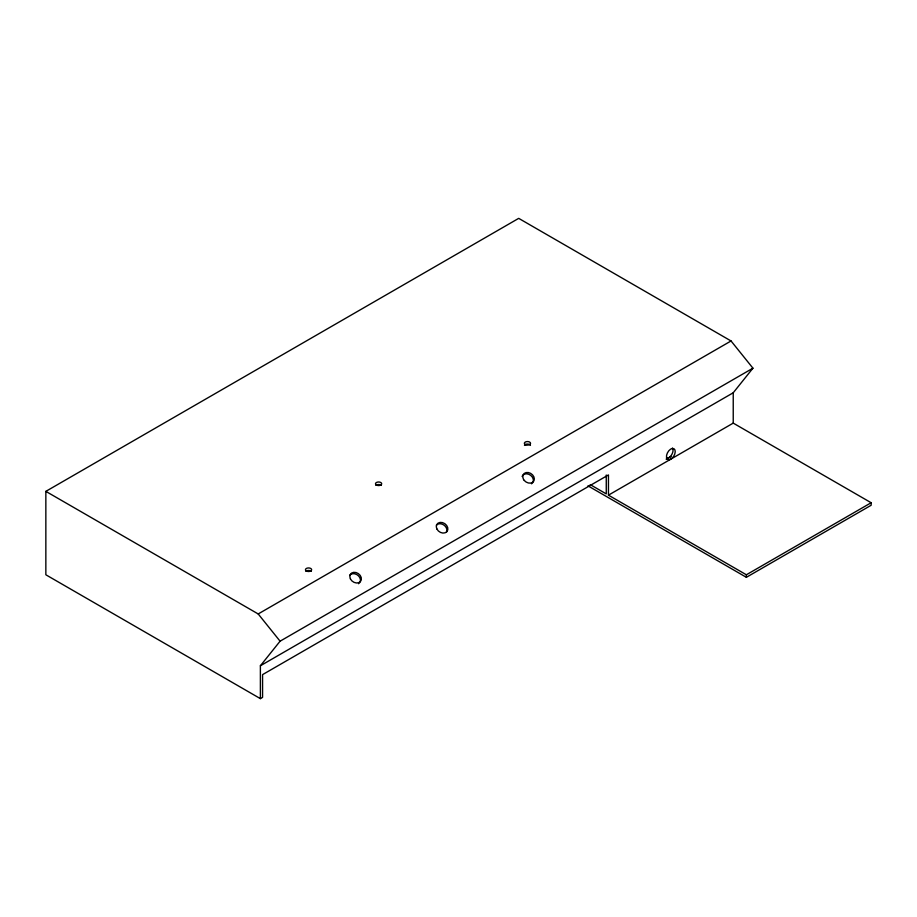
<?xml version="1.0" encoding="UTF-8"?>
<svg xmlns="http://www.w3.org/2000/svg" width="917" height="917" viewBox="0 0 917 917"><rect width="100%" height="100%" fill="white"/><g stroke="black" fill="none" stroke-linecap="round" stroke-linejoin="round"><path stroke-width="1.38" d="M260.382 698.639L260.382 665.776L280.086 641.189L752.937 368.187L731.044 340.964L518.701 218.361L45.85 491.363L45.85 574.776L260.382 698.639L262.571 697.378L262.571 674.625L608.452 474.926L608.452 495.157L746.369 574.776L871.15 502.734L871.15 505.267L746.369 577.309L587.946 485.838M260.382 665.776L733.233 392.774L752.937 368.187M45.85 491.363L258.193 613.954L731.044 340.964M666.212 459.279L671.118 456.448M608.452 495.157L733.233 423.115L871.15 502.734M590.193 484.612L606.263 493.885L606.263 475.017M258.193 613.954L280.086 641.189M746.369 574.776L746.369 577.309M733.233 392.774L733.233 423.115M305.865 571.36A3.095 1.788 0 0 1 311.23 571.36M375.913 485.414A3.095 1.788 0 0 1 381.277 485.414M524.467 445.398A3.095 1.788 0 0 1 527.458 444.069A3.095 1.788 0 0 1 530.45 445.398M672.448 448.092A6.19 3.576 -60 0 1 671.748 454.603A6.19 3.576 -60 0 1 666.464 458.454M436.343 525.177A6.19 4.883 35.1 0 1 443.725 524.937A6.19 4.883 35.1 0 1 446.602 531.894M522.094 476.439A6.19 4.883 35.1 0 1 530.737 475.396A6.19 4.883 35.1 0 1 531.493 483.809M349.87 575.097A6.19 4.883 35.1 0 1 358.513 575.876A6.19 4.883 35.1 0 1 358.455 583.716M524.26 480.439L523.401 479.144A6.19 4.883 35.1 0 1 528.33 472.542A6.19 4.883 35.1 0 1 533.889 480.909A6.19 4.883 35.1 0 1 524.26 480.439M307 571.268A3.095 1.788 0 0 0 311.642 569.721A3.095 1.788 0 0 0 307 568.173A3.095 1.788 0 0 0 307 571.268M377.047 485.322A3.095 1.788 0 0 0 381.69 483.775A3.095 1.788 0 0 0 377.047 482.227A3.095 1.788 0 0 0 377.047 485.322M525.911 444.883A3.095 1.788 0 0 0 530.553 443.335A3.095 1.788 0 0 0 525.911 441.788A3.095 1.788 0 0 0 525.911 444.883M671.978 458.305A6.19 3.576 -60 0 0 673.938 448.711A6.19 3.576 -60 0 0 666.613 455.21A6.19 3.576 -60 0 0 671.978 458.305M436.87 528.949A6.19 4.883 35.1 0 0 446.877 531.631A6.19 4.883 35.1 0 0 442.498 522.598A6.19 4.883 35.1 0 0 436.87 528.949M350.397 578.868A6.19 4.883 35.1 0 0 360.404 581.55A6.19 4.883 35.1 0 0 356.025 572.529A6.19 4.883 35.1 0 0 350.397 578.868"/></g></svg>
